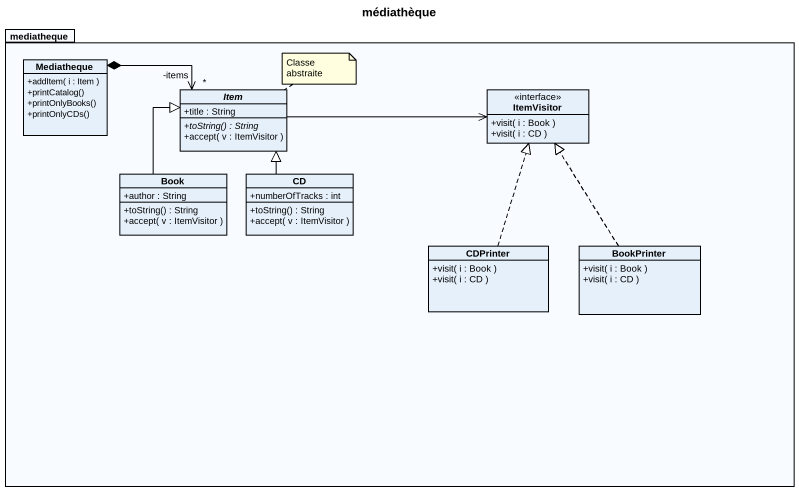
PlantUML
@startuml
title médiathèque
hide circle
hide empty members
skinparam classAttributeIconSize 0
package mediatheque {
  class Mediatheque {
    +addItem( i : Item )
    +printCatalog()
    +printOnlyBooks()
    +printOnlyCDs()
  }
  abstract class Item {
    +title : String
    {abstract} +toString() : String
    +accept( v : ItemVisitor )
  }
  interface ItemVisitor {
    +visit( i : Book )
    +visit( i : CD )
  }
  class Book {
    +author : String
    +toString() : String
    +accept( v : ItemVisitor )
  }
  class CD {
    +numberOfTracks : int
    +toString() : String
    +accept( v : ItemVisitor )
  }
  class CDPrinter {
    +visit( i : Book )
    +visit( i : CD )
  }
  class BookPrinter {
    +visit( i : Book )
    +visit( i : CD )
  }
}
Mediatheque *-right-> "*\n-items" Item
Item -right-> ItemVisitor
Book -up-|> Item
CD -up-|> Item
CDPrinter .up.|> ItemVisitor
BookPrinter .up.|> ItemVisitor
note top of Item : Classe abstraite
@enduml
